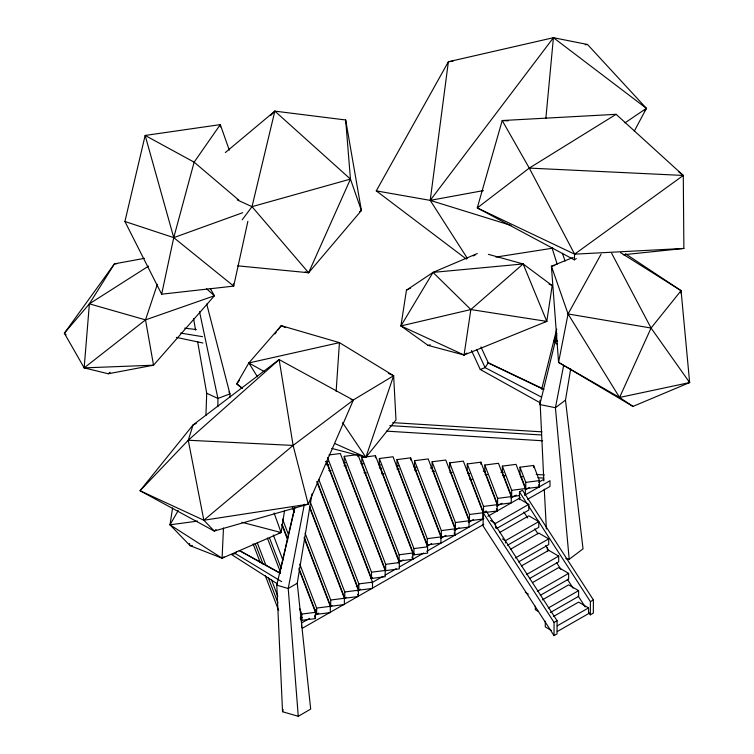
<?xml version="1.0" encoding="UTF-8"?>
<svg xmlns="http://www.w3.org/2000/svg" width="754" height="754" viewBox="0 0 754 754"><rect width="100%" height="100%" fill="white"/><g stroke="black" fill="none" stroke-linecap="round" stroke-linejoin="round"><path stroke-width="1.13" d="M217.887 406.67L217.925 398.442L199.518 311.656M519.44 499.648L519.478 491.957L522.475 490.241L593.398 599.92L593.332 613.115L590.335 614.83L588.422 611.862M554.02 635.622L554.086 622.436L483.163 512.748L463.324 461.109L449.667 462.862L449.667 469.129L469.469 520.75L483.135 519.006L483.135 512.729L486.16 511.033L557.083 620.712L557.027 633.907L554.02 635.622L483.097 525.943L483.163 512.748L469.469 514.482L449.667 462.862M590.335 614.83L590.401 601.635L528.422 505.793M205.936 415.463L206.709 393.258L197.614 341.59M540.005 400.299L543.841 480.911M172.6 507.904L169.999 524.812L190.083 545.66L222.081 558.214L223.476 528.036M508.064 120.894L502.211 120.536L477.273 207.916L574.341 259.847L574.623 254.164L529.28 168.095L502.211 120.536L616.112 114.316L683.284 175.446L683.878 248.452L623.285 254.758M336.133 391.373L339.432 342.636L281.223 325.671L248.848 362.957L236.737 383.89L242.157 388.291M210.309 288.622L214.428 295.766L153.533 365.2L108.274 373.767L84.165 367.877L89.387 303.834L114.429 263.853L144.363 258.349M545.868 118.293L553.427 37.7L587.498 44.477L646.423 108.359L634.312 131.111M544.501 321.722L546.791 321.392L523.135 263.957L433.022 272.392L400.921 325.926L464.059 355.021L470.845 309.555L523.135 263.957L552.182 285.568L546.791 321.392L464.059 355.021L428.036 345.37L400.921 325.926L406.453 290.177L433.022 272.392L477.301 253.551M178.208 510.533L169.999 524.812L222.081 558.214L281.101 532.541L284.475 511.099M294.71 507.527L276.793 585.179L282.543 711.719L298.273 716.3L310.686 709.08L297.246 583.257L311.977 493.917M565.811 558.601L569.204 559.289L583.031 548.855L565.481 400.129L570.693 368.97M304.352 504.238L288.226 588.506L298.273 716.3M563.662 365.351L555.425 407.716L569.204 559.289M601.042 254.23L568.064 313.956L558.573 362.391L632.974 406.415L689.646 382.551L681.069 290.658L625.452 253.759M247.877 221.308L233.693 286.115L161.648 294.192L173.75 237.633L194.146 162.167L220.3 124.617L229.282 150.103M680.56 292.948L681.069 290.658L620.599 252.656M279.791 573.304L294.729 508.347M161.648 294.192L124.919 221.488L145.154 135.447L220.3 124.617L220.347 126.955M242.175 219.838L252.015 206.671L274.842 111.13L345.662 119.971L361.402 210.507L308.612 272.75L237.717 265.832M556.735 335.37L539.826 404.549L555.425 407.716L565.481 400.129M541.655 389.318L556.735 329.13M277.349 583.087L276.793 585.179L288.226 588.506L297.246 583.257M282.543 711.719L283.136 709.486M216.012 529.553L214.221 531.042L203.844 520.232L140.037 490.741L188.255 440.242L193.081 424.917L279.14 359.592L353.334 400.129L308.226 504.181L214.221 531.042L140.037 490.741L193.081 424.917L196.285 423.475M116.785 263.768L114.429 263.853L64.354 333.211L84.165 367.877L153.533 365.2L145.513 319.885L157.379 284.211M331.788 448.423L365.869 457.329L393.635 375.728L339.432 342.636L248.848 362.957L257.482 376.849M557.244 344.276L554.067 341.326L556.952 333.494M305.2 271.902L308.612 272.75L350.45 179.094L345.662 119.971M632.974 406.415L619.571 397.462L651.06 328.037L681.069 290.658M466.434 259.122L376.274 190.875L448.385 61.753L553.427 37.7L646.423 108.359L644.35 111.215M480.939 346.972L488.253 362.759L485.105 367.641L480.26 369.479L471.495 350.535M553.427 37.7L430.214 200.375L376.274 190.875M239.555 380.195L236.737 383.89L242.222 388.15M274.871 333.984L276.284 332.137M277.689 330.29L281.223 325.671L285.502 327.575M334.682 443.475L365.869 457.329L395.991 419.95L393.635 375.728L388.282 373.343M277.51 583.916L231.695 554.642L235.201 553.483L236.662 551.692M148.623 266.077L89.387 303.834L64.354 333.211L66.079 334.795M270.818 115.371L274.842 111.13L350.45 179.094L361.402 210.507L359.479 211.846M188.255 440.242L279.14 359.592L293.108 445.435L308.226 504.181L203.844 520.232L188.255 440.242L293.108 445.435L353.334 400.129L351.062 399.639M225.333 152.553L274.842 111.13M108.274 373.767L110.084 372.259M203.844 520.232L293.108 445.435M84.165 367.877L145.513 319.885L214.428 295.766L206.587 288.82M616.112 114.316L529.28 168.095L477.273 207.916L574.623 254.164L683.878 248.452M574.623 254.164L683.284 175.446L678.685 171.893M222.081 558.214L224.004 556.876M464.059 355.021L466.943 353.051M624.953 122.855L646.423 108.359M574.341 259.847L576.31 258.565M352.749 400.308L393.635 375.728M300.252 618.817L302.288 617.649M314.512 610.655L316.557 609.486M356.284 586.735L358.32 585.566M370.544 578.563L372.58 577.404M398.046 562.814L403.136 559.902M412.306 554.652L414.342 553.483M426.566 546.48L431.665 543.568M440.826 538.318L445.925 535.397M454.068 530.731L459.167 527.819M468.328 522.569L473.427 519.647M496.858 506.236L501.947 503.314M511.118 498.064L516.207 495.152M525.378 489.902L529.449 487.565M538.62 482.315L543.709 479.403M301.459 623.049L309.602 618.374M314.701 615.462L318.772 613.125M329.979 606.716L332.014 605.547M344.239 598.544L346.274 597.375M357.481 590.957L360.535 589.213M371.741 582.795L382.947 576.376M384.983 575.208L396.189 568.789M399.243 567.046L423.691 553.04M426.745 551.297L483.795 518.629M487.866 516.292L520.467 497.621M524.539 495.293L550.005 480.713L550.005 486.443L527.593 499.271M302.477 628.195L483.795 524.36M490.515 520.524L495.501 523.427L528.808 504.341L528.808 510.081L496.509 528.573M499.534 532.569L528.808 515.811L538.771 521.608L538.771 527.338L507.47 545.255M502.466 538.94L505.453 540.684L538.771 521.608M510.505 549.251L538.771 533.069L548.724 538.865L548.724 544.595L518.441 561.937M515.406 557.941L548.724 538.865M521.466 565.934L548.724 550.326L558.686 556.122L558.686 561.853L529.402 578.62M526.377 574.623L558.686 556.122M532.437 582.616L558.686 567.583L568.639 573.379L568.639 579.11L540.373 595.302M537.348 591.306L568.639 573.379M542.39 599.873L568.639 584.85L578.601 590.646L578.601 596.376L550.326 612.559M548.309 607.988L578.601 590.646M553.361 616.555L578.601 602.107L588.554 607.903L588.554 613.633L557.263 631.55M554.086 622.436L557.083 620.712M590.401 601.635L593.398 599.92M557.263 625.82L588.554 607.903M406.453 290.177L410.628 288.037M473.239 255.917L475.331 254.843M573.106 257.482L551.41 266.219L558.573 362.391L619.571 397.462L689.646 382.551L688.534 380.497M242.713 212.703L173.75 237.633L124.919 221.488M237.246 199.923L252.015 206.671L350.45 179.094M400.921 325.926L470.845 309.555L546.791 321.392M428.036 345.37L430.317 344.832M278.82 533.059L281.101 532.541L274.088 512.984M554.859 265.483L551.41 266.219L568.064 313.956L619.571 397.462M483.399 190.602L430.214 200.375L448.385 61.753L453.06 61.168M495.962 257.076L552.88 248.16M169.999 524.812L197.548 521.118M328.923 454.964L340.308 453.512L385.171 570.458L385.171 576.725L371.515 578.469L326.642 461.523M344.22 456.34L357.886 454.596L399.309 562.578L399.309 568.855L385.652 570.599L344.22 462.617L344.22 456.34L385.652 564.331L385.652 570.599M361.797 457.424L375.454 455.68L412.796 553.012L412.796 559.279L399.139 561.033L361.797 463.701L361.797 457.424L399.139 554.755L399.139 561.033M379.366 458.517L393.032 456.764L427.584 546.839L427.584 553.106L413.927 554.859L379.366 464.784L379.366 458.517L413.927 548.582L413.927 554.859M396.943 459.601L410.61 457.848L440.93 536.905L440.93 543.172L427.273 544.916L396.943 465.868L396.943 459.601L427.273 538.648L427.273 544.916M414.512 460.685L428.178 458.941L455.001 528.846L455.001 535.114L441.335 536.867L414.512 466.952L414.512 460.685L441.335 530.59L441.335 536.867M432.089 461.768L445.755 460.025L469.063 520.788L469.063 527.065L455.397 528.808L432.089 468.046L432.089 461.768L455.397 522.541L455.397 528.808M467.235 463.946L480.901 462.193L497.197 504.68L497.197 510.948L483.531 512.701L467.235 470.213L467.235 463.946L483.531 506.424L483.531 512.701M484.813 465.029L498.469 463.286L511.269 496.622L511.269 502.89L497.602 504.643L484.813 471.297L484.813 465.029L497.602 498.366L497.602 504.643M519.638 495.566L511.664 496.584L502.381 472.39L502.381 466.113L516.047 464.37L525.331 488.564L525.331 494.841M519.958 467.207L533.625 465.454L539.44 480.618L539.44 486.886L525.774 488.639L519.958 473.474L519.958 467.207L525.774 482.362L525.774 488.639M525.774 482.362L539.44 480.618M502.381 466.113L511.664 490.317L525.331 488.564M497.602 498.366L511.269 496.622M483.531 506.424L497.197 504.68M455.397 522.541L469.063 520.788M441.335 530.59L455.001 528.846M427.273 538.648L440.93 536.905M413.927 548.582L427.584 546.839M399.139 554.755L412.796 553.012M385.652 564.331L399.309 562.578M327.481 457.442L371.515 572.201L385.171 570.458M318.772 479.459L358.847 583.907L372.504 582.163L372.504 588.431L358.847 590.175L317.085 481.335M310.375 502.296L344.776 591.965L358.442 590.212L358.442 596.489L344.776 598.233L309.536 506.377M305.05 533.135L330.714 600.014L344.38 598.271L344.38 604.538L330.714 606.291L304.211 537.216M299.781 564.115L316.642 608.073L330.309 606.329L330.309 612.597L316.642 614.35L298.933 568.186M299.687 608.591L301.788 614.067L315.455 612.323L315.455 618.591L301.788 620.344L300.526 617.055M585.161 44.769L587.498 44.477M554.067 341.326L557.564 340.987M192.402 545.444L190.083 545.66L189.367 543.436M529.28 168.095L683.284 175.446M392.777 422.636L542.032 431.853M389.856 425.605L541.447 434.973M386.331 431.118L542.626 440.779M325.794 461.476L328.15 461.618M343.428 462.56L345.775 462.711M361.053 463.653L363.4 463.795M378.678 464.737L381.034 464.888M396.302 465.831L398.659 465.972M413.937 466.924L416.283 467.065M430.383 467.942L432.739 468.083M483.267 471.203L485.623 471.354M500.901 472.296L503.248 472.438M536.151 474.473L544.379 474.982M326.388 464.662L328.744 464.813M344.022 465.755L346.369 465.897M379.271 467.932L381.628 468.083M396.906 469.026L399.252 469.167M414.53 470.11L416.877 470.26M432.155 471.203L434.511 471.344M449.789 472.296L452.136 472.438M467.414 473.38L469.761 473.531M485.039 474.473L487.395 474.615M502.673 475.557L505.02 475.708M520.298 476.651L522.645 476.792M537.922 477.744L543.804 478.102M328.744 470.543L331.091 470.684M364.003 472.72L366.35 472.871M381.628 473.814L383.974 473.955M469.761 479.261L472.117 479.403M184.655 328.188L196.313 329.536M180.687 333.089L202.524 336.67M568.064 313.956L651.06 328.037L689.646 382.551M176.361 337.396L202.864 342.985M241.883 522.277L281.101 532.541M488.394 254.343L523.135 263.957M89.387 303.834L145.513 319.885M510.976 225.408L430.214 200.375L467.357 258.311M206.709 393.258L217.925 398.442L229.932 393.89L206.728 304.06M549.025 284.088L552.182 285.568M488.253 362.759L543.983 389.29M487.48 362.599L542.673 388.96M541.447 397.094L485.105 367.641L476.82 349.743M239.499 550.543L280.328 573.21M480.26 369.479L540.552 403.013M239.15 550.467L279.847 573.106M248.848 362.957L264.202 371.552M518.856 498.545L528.808 504.341M525.368 592.399L528.356 594.133M538.309 611.39L535.321 609.656L535.321 606.216M551.259 630.391L545.283 626.913L545.283 621.183M235.201 553.483L281.713 581.683M238.773 200.083L194.146 162.167L145.154 135.447L173.75 237.633L233.693 286.115L233.354 283.796M433.022 272.392L470.845 309.555M252.015 206.671L308.612 272.75M342.57 422.655L365.869 457.329M519.478 491.957L527.14 503.813M523.889 512.07L527.715 517.998M534.746 528.865L537.941 533.804M545.613 545.66L548.808 550.599M556.471 562.456L560.948 569.374M567.338 579.26L573.087 588.148M578.195 596.056L585.227 606.923M611.654 253.278L651.06 328.037M228.98 391.882L229.932 393.89L230.027 397.396M538.61 484.728L539.44 486.886M496.358 508.771L497.197 510.948M454.162 532.927L455.001 535.114M411.957 557.093L412.796 559.279M326.114 461.222L372.504 582.163M316.906 481.957L358.442 590.212M357.603 594.303L358.442 596.489M309.46 507.263L344.38 598.271M292.854 507.612L294.541 511.994M292.363 507.414L294.051 511.806M304.164 538.186L330.309 606.329M282.496 519.054L288.396 534.435M282.071 524.228L287.557 538.507M281.845 524.727L287.726 540.053M299.065 569.619L315.455 612.323M314.607 616.404L315.455 618.591M273.287 534.982L282.938 560.128M300.299 617.564L301.562 620.844L301.562 627.111M269.442 537.772L281.185 568.384M267.35 538.036L279.932 570.835M257.274 542.767L266.087 565.736M271.544 579.949L277.83 596.348M255.182 543.577L263.155 564.35M268.188 577.47L277.83 602.616M253.08 543.841L260.215 562.427M265.248 575.547L278.669 610.533M562.437 253.306L565.057 261.082M551.89 247.435L557.187 264.258M193.571 318.631L195.597 330.111M544.275 489.139L546.377 529.082M547.366 547.875L547.555 551.4M533.625 465.454L533.625 467.546M511.664 490.317L511.664 496.584M505.453 540.684L505.453 542.974M495.501 523.427L495.501 528.007M480.901 462.193L480.901 464.285M469.469 514.482L469.469 520.75M410.61 457.848L410.61 459.94M375.454 455.68L375.454 457.772M371.515 572.201L371.515 578.469M358.847 583.907L358.847 590.175M357.886 454.596L357.886 456.688M344.776 591.965L344.776 598.233M330.714 600.014L330.714 606.291M316.642 608.073L316.642 614.35M301.788 614.067L301.788 620.344"/></g></svg>
